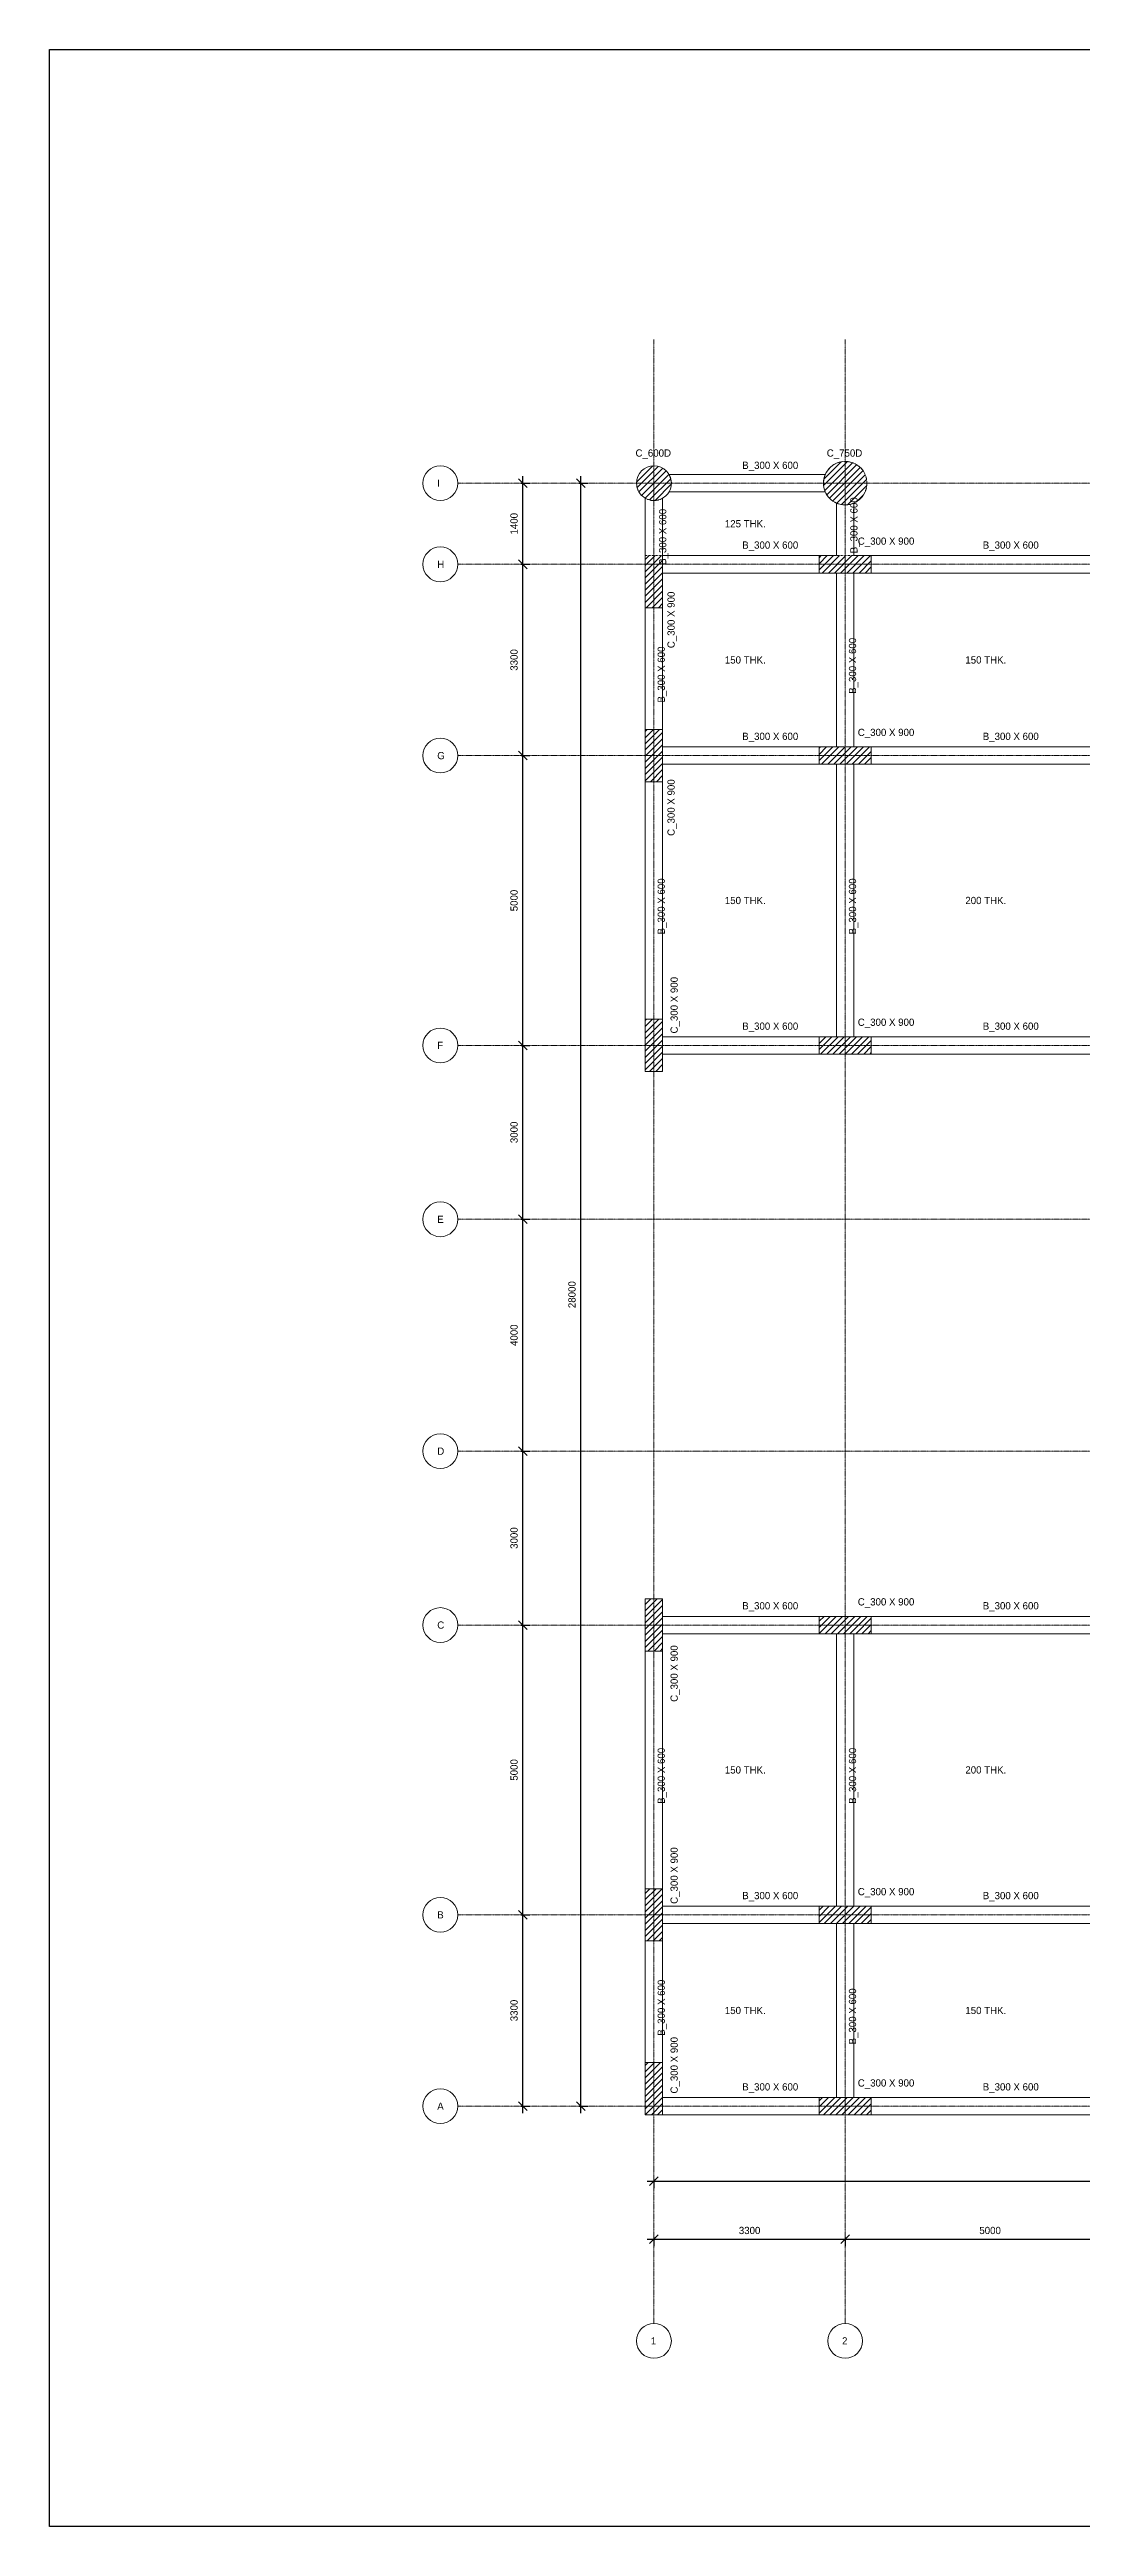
# Model space of a CAD drawing. Header units: millimetres. Extents: x -12446 to 395154, y -7552 to 35181.
# Drawn here: x 100546 to 118351, y -7552 to 35181 of the extents above; entities that cross this region are included whole.
import ezdxf

# ---------------------------------------------------------------- set-up
doc = ezdxf.new("R2010")
doc.units = ezdxf.units.MM
doc.header["$PDMODE"] = 35
doc.linetypes.add('Dash', pattern=[6.35, 3.175, -3.175])
doc.linetypes.add('Grid Line', pattern=[22.225, 12.7, -3.175, 3.175, -3.175])
for name, color, linetype, lineweight in [('A-ANNO-DIMS', 211, 'Continuous', 9), ('A-FLOR', 192, 'Continuous', 18), ('A-FLOR-IDEN', 11, 'Continuous', 9), ('Boundary', 40, 'Continuous', 30), ('S-BEAM', 12, 'Continuous', 18), ('S-BEAM-HDLN', 1, 'Dash', 18), ('S-BEAM-IDEN', 2, 'Continuous', 9), ('S-COLS', 52, 'Continuous', 18), ('S-COLS-HDLN', 52, 'Dash', 18), ('S-COLS-IDEN', 171, 'Continuous', 9), ('S-GRID', 1, 'Continuous', 9), ('S-GRID-IDEN', 1, 'Continuous', 9)]:
    doc.layers.add(name, color=color, linetype=linetype, lineweight=lineweight)
doc.styles.add('JetBrains Mono', font='JetBrainsMono-VariableFont_wght.ttf', dxfattribs={"height": 125})
doc.dimstyles.new('Diagonal_-_2_5mm_JetBrains_Mono', dxfattribs={"dimscale": 304.8, "dimtxt": 176.918969, "dimasz": 0.492126, "dimexe": 0.393701, "dimexo": 0.246063, "dimgap": 0.287073, "dimtad": 1, "dimdec": 0, "dimzin": 0, "dimdsep": 46, "dimtxsty": 'JetBrains Mono', "dimblk1": 'OBLIQUE', "dimblk2": 'OBLIQUE', "dimsah": 1, "dimcen": 0.09, "dimdle": 0.393701, "dimazin": 0, "dimtfac": 1, "dimtdec": 4, "dimtix": 1, "dimtmove": 0, "dimatfit": 3, "dimfxl": 1, "dimtvp": 1, "dimtfill": 1, "dimtolj": 1, "dimtzin": 0, "dimarcsym": 2})
pattern_1 = [(45, (111274.75, 9e-13), (-53.033, 53.033), [])]

# ---------------------------------------------------------------- blocks, each defined once
blk = doc.blocks.new('Grid - M_Grid Head - Circle-24584-01 1st Floor Lvl_')
at = {"layer": 'S-GRID-IDEN'}
blk.add_circle((0, 0), 6, dxfattribs=at)
blk = doc.blocks.new('_Oblique')
at = {"color": 0, "linetype": 'ByBlock', "lineweight": -2}
blk.add_line((-0.5, -0.5), (0.5, 0.5), dxfattribs=at)
blk = doc.blocks.new('*D37')
at = {"layer": 'A-ANNO-DIMS', "color": 0, "lineweight": -2, "transparency": 16777216}
for p, q in [((110855, -2597), (114395, -2597)), ((110975, -2566), (110975, -2717)), ((114275, -2566), (114275, -2717))]:
    blk.add_line(p, q, dxfattribs=at)
at = {"layer": 'Defpoints', "color": 0, "transparency": 16777216}
for p in [(110975, -2491), (114275, -2491), (114275, -2597)]:
    blk.add_point(p, dxfattribs=at)
at = {"layer": 'A-ANNO-DIMS', "color": 0, "lineweight": -2, "transparency": 16777216, "xscale": 150, "yscale": 150, "zscale": 150, "rotation": 180}
blk.add_blockref('_Oblique', (110975, -2597), dxfattribs=at)
at = {"layer": 'A-ANNO-DIMS', "color": 0, "lineweight": -2, "transparency": 16777216, "xscale": 150, "yscale": 150, "zscale": 150}
blk.add_blockref('_Oblique', (114275, -2597), dxfattribs=at)
at = {"layer": 'A-ANNO-DIMS', "color": 0, "transparency": 16777216, "insert": (112625, -2446), "char_height": 125, "width": 496.29, "attachment_point": 5, "style": 'JetBrains Mono', "bg_fill": 3, "box_fill_scale": 1.1, "bg_fill_color": 9, "bg_fill_true_color": 13158600, "bg_fill_transparency": 0}
blk.add_mtext('\\A1;3300', dxfattribs=at)
blk = doc.blocks.new('*D38')
at = {"layer": 'A-ANNO-DIMS', "color": 0, "lineweight": -2, "transparency": 16777216}
for p, q in [((114155, -2597), (119395, -2597)), ((114275, -2566), (114275, -2717)), ((119275, -2566), (119275, -2717))]:
    blk.add_line(p, q, dxfattribs=at)
at = {"layer": 'Defpoints', "color": 0, "transparency": 16777216}
for p in [(114275, -2491), (119275, -2491), (119275, -2597)]:
    blk.add_point(p, dxfattribs=at)
at = {"layer": 'A-ANNO-DIMS', "color": 0, "lineweight": -2, "transparency": 16777216, "xscale": 150, "yscale": 150, "zscale": 150, "rotation": 180}
blk.add_blockref('_Oblique', (114275, -2597), dxfattribs=at)
at = {"layer": 'A-ANNO-DIMS', "color": 0, "lineweight": -2, "transparency": 16777216, "xscale": 150, "yscale": 150, "zscale": 150}
blk.add_blockref('_Oblique', (119275, -2597), dxfattribs=at)
at = {"layer": 'A-ANNO-DIMS', "color": 0, "transparency": 16777216, "insert": (116775, -2446), "char_height": 125, "width": 496.29, "attachment_point": 5, "style": 'JetBrains Mono', "bg_fill": 3, "box_fill_scale": 1.1, "bg_fill_color": 9, "bg_fill_true_color": 13158600, "bg_fill_transparency": 0}
blk.add_mtext('\\A1;5000', dxfattribs=at)
blk = doc.blocks.new('*D44')
at = {"layer": 'A-ANNO-DIMS', "color": 0, "lineweight": -2, "transparency": 16777216}
for p, q in [((108682, 3000), (108833, 3000)), ((108713, -420), (108713, 3120)), ((108682, -300), (108833, -300))]:
    blk.add_line(p, q, dxfattribs=at)
at = {"layer": 'Defpoints', "color": 0, "transparency": 16777216}
for p in [(108607, 3000), (108713, 3000), (108607, -300)]:
    blk.add_point(p, dxfattribs=at)
at = {"layer": 'A-ANNO-DIMS', "color": 0, "lineweight": -2, "transparency": 16777216, "xscale": 150, "yscale": 150, "zscale": 150}
for p, rotation in [((108713, 3000), 90), ((108713, -300), 270)]:
    blk.add_blockref('_Oblique', p, dxfattribs=dict(at, rotation=rotation))
at = {"layer": 'A-ANNO-DIMS', "color": 0, "transparency": 16777216, "insert": (108561, 1350), "char_height": 125, "width": 496.29, "attachment_point": 5, "rotation": 90, "style": 'JetBrains Mono', "bg_fill": 3, "box_fill_scale": 1.1, "bg_fill_color": 9, "bg_fill_true_color": 13158600, "bg_fill_transparency": 0}
blk.add_mtext('\\A1;3300', dxfattribs=at)
blk = doc.blocks.new('*D45')
at = {"layer": 'A-ANNO-DIMS', "color": 0, "lineweight": -2, "transparency": 16777216}
for p, q in [((108713, 2880), (108713, 8120)), ((108682, 8000), (108833, 8000)), ((108682, 3000), (108833, 3000))]:
    blk.add_line(p, q, dxfattribs=at)
at = {"layer": 'Defpoints', "color": 0, "transparency": 16777216}
for p in [(108607, 8000), (108713, 8000), (108607, 3000)]:
    blk.add_point(p, dxfattribs=at)
at = {"layer": 'A-ANNO-DIMS', "color": 0, "lineweight": -2, "transparency": 16777216, "xscale": 150, "yscale": 150, "zscale": 150}
for p, rotation in [((108713, 8000), 90), ((108713, 3000), 270)]:
    blk.add_blockref('_Oblique', p, dxfattribs=dict(at, rotation=rotation))
at = {"layer": 'A-ANNO-DIMS', "color": 0, "transparency": 16777216, "insert": (108561, 5500), "char_height": 125, "width": 496.29, "attachment_point": 5, "rotation": 90, "style": 'JetBrains Mono', "bg_fill": 3, "box_fill_scale": 1.1, "bg_fill_color": 9, "bg_fill_true_color": 13158600, "bg_fill_transparency": 0}
blk.add_mtext('\\A1;5000', dxfattribs=at)
blk = doc.blocks.new('*D46')
at = {"layer": 'A-ANNO-DIMS', "color": 0, "lineweight": -2, "transparency": 16777216}
for p, q in [((108713, 7880), (108713, 11120)), ((108682, 11000), (108833, 11000)), ((108682, 8000), (108833, 8000))]:
    blk.add_line(p, q, dxfattribs=at)
at = {"layer": 'Defpoints', "color": 0, "transparency": 16777216}
for p in [(108607, 11000), (108713, 11000), (108607, 8000)]:
    blk.add_point(p, dxfattribs=at)
at = {"layer": 'A-ANNO-DIMS', "color": 0, "lineweight": -2, "transparency": 16777216, "xscale": 150, "yscale": 150, "zscale": 150}
for p, rotation in [((108713, 11000), 90), ((108713, 8000), 270)]:
    blk.add_blockref('_Oblique', p, dxfattribs=dict(at, rotation=rotation))
at = {"layer": 'A-ANNO-DIMS', "color": 0, "transparency": 16777216, "insert": (108561, 9500), "char_height": 125, "width": 496.29, "attachment_point": 5, "rotation": 90, "style": 'JetBrains Mono', "bg_fill": 3, "box_fill_scale": 1.1, "bg_fill_color": 9, "bg_fill_true_color": 13158600, "bg_fill_transparency": 0}
blk.add_mtext('\\A1;3000', dxfattribs=at)
blk = doc.blocks.new('*D47')
at = {"layer": 'A-ANNO-DIMS', "color": 0, "lineweight": -2, "transparency": 16777216}
for p, q in [((108682, 15000), (108833, 15000)), ((108713, 10880), (108713, 15120)), ((108682, 11000), (108833, 11000))]:
    blk.add_line(p, q, dxfattribs=at)
at = {"layer": 'Defpoints', "color": 0, "transparency": 16777216}
for p in [(108607, 15000), (108713, 15000), (108607, 11000)]:
    blk.add_point(p, dxfattribs=at)
at = {"layer": 'A-ANNO-DIMS', "color": 0, "lineweight": -2, "transparency": 16777216, "xscale": 150, "yscale": 150, "zscale": 150}
for p, rotation in [((108713, 15000), 90), ((108713, 11000), 270)]:
    blk.add_blockref('_Oblique', p, dxfattribs=dict(at, rotation=rotation))
at = {"layer": 'A-ANNO-DIMS', "color": 0, "transparency": 16777216, "insert": (108561, 13000), "char_height": 125, "width": 496.29, "attachment_point": 5, "rotation": 90, "style": 'JetBrains Mono', "bg_fill": 3, "box_fill_scale": 1.1, "bg_fill_color": 9, "bg_fill_true_color": 13158600, "bg_fill_transparency": 0}
blk.add_mtext('\\A1;4000', dxfattribs=at)
blk = doc.blocks.new('*D48')
at = {"layer": 'A-ANNO-DIMS', "color": 0, "lineweight": -2, "transparency": 16777216}
for p, q in [((108682, 18000), (108833, 18000)), ((108713, 14880), (108713, 18120)), ((108682, 15000), (108833, 15000))]:
    blk.add_line(p, q, dxfattribs=at)
at = {"layer": 'Defpoints', "color": 0, "transparency": 16777216}
for p in [(108607, 18000), (108713, 18000), (108607, 15000)]:
    blk.add_point(p, dxfattribs=at)
at = {"layer": 'A-ANNO-DIMS', "color": 0, "lineweight": -2, "transparency": 16777216, "xscale": 150, "yscale": 150, "zscale": 150}
for p, rotation in [((108713, 18000), 90), ((108713, 15000), 270)]:
    blk.add_blockref('_Oblique', p, dxfattribs=dict(at, rotation=rotation))
at = {"layer": 'A-ANNO-DIMS', "color": 0, "transparency": 16777216, "insert": (108561, 16500), "char_height": 125, "width": 496.29, "attachment_point": 5, "rotation": 90, "style": 'JetBrains Mono', "bg_fill": 3, "box_fill_scale": 1.1, "bg_fill_color": 9, "bg_fill_true_color": 13158600, "bg_fill_transparency": 0}
blk.add_mtext('\\A1;3000', dxfattribs=at)
blk = doc.blocks.new('*D49')
at = {"layer": 'A-ANNO-DIMS', "color": 0, "lineweight": -2, "transparency": 16777216}
for p, q in [((108713, 17880), (108713, 23120)), ((108682, 23000), (108833, 23000)), ((108682, 18000), (108833, 18000))]:
    blk.add_line(p, q, dxfattribs=at)
at = {"layer": 'Defpoints', "color": 0, "transparency": 16777216}
for p in [(108607, 23000), (108713, 23000), (108607, 18000)]:
    blk.add_point(p, dxfattribs=at)
at = {"layer": 'A-ANNO-DIMS', "color": 0, "lineweight": -2, "transparency": 16777216, "xscale": 150, "yscale": 150, "zscale": 150}
for p, rotation in [((108713, 23000), 90), ((108713, 18000), 270)]:
    blk.add_blockref('_Oblique', p, dxfattribs=dict(at, rotation=rotation))
at = {"layer": 'A-ANNO-DIMS', "color": 0, "transparency": 16777216, "insert": (108561, 20500), "char_height": 125, "width": 496.29, "attachment_point": 5, "rotation": 90, "style": 'JetBrains Mono', "bg_fill": 3, "box_fill_scale": 1.1, "bg_fill_color": 9, "bg_fill_true_color": 13158600, "bg_fill_transparency": 0}
blk.add_mtext('\\A1;5000', dxfattribs=at)
blk = doc.blocks.new('*D50')
at = {"layer": 'A-ANNO-DIMS', "color": 0, "lineweight": -2, "transparency": 16777216}
for p, q in [((108682, 26300), (108833, 26300)), ((108713, 22880), (108713, 26420)), ((108682, 23000), (108833, 23000))]:
    blk.add_line(p, q, dxfattribs=at)
at = {"layer": 'Defpoints', "color": 0, "transparency": 16777216}
for p in [(108607, 26300), (108713, 26300), (108607, 23000)]:
    blk.add_point(p, dxfattribs=at)
at = {"layer": 'A-ANNO-DIMS', "color": 0, "lineweight": -2, "transparency": 16777216, "xscale": 150, "yscale": 150, "zscale": 150}
for p, rotation in [((108713, 26300), 90), ((108713, 23000), 270)]:
    blk.add_blockref('_Oblique', p, dxfattribs=dict(at, rotation=rotation))
at = {"layer": 'A-ANNO-DIMS', "color": 0, "transparency": 16777216, "insert": (108561, 24650), "char_height": 125, "width": 496.29, "attachment_point": 5, "rotation": 90, "style": 'JetBrains Mono', "bg_fill": 3, "box_fill_scale": 1.1, "bg_fill_color": 9, "bg_fill_true_color": 13158600, "bg_fill_transparency": 0}
blk.add_mtext('\\A1;3300', dxfattribs=at)
blk = doc.blocks.new('*D51')
at = {"layer": 'A-ANNO-DIMS', "color": 0, "lineweight": -2, "transparency": 16777216}
for p, q in [((108713, 26180), (108713, 27820)), ((108682, 27700), (108833, 27700)), ((108682, 26300), (108833, 26300))]:
    blk.add_line(p, q, dxfattribs=at)
at = {"layer": 'Defpoints', "color": 0, "transparency": 16777216}
for p in [(108607, 27700), (108713, 27700), (108607, 26300)]:
    blk.add_point(p, dxfattribs=at)
at = {"layer": 'A-ANNO-DIMS', "color": 0, "lineweight": -2, "transparency": 16777216, "xscale": 150, "yscale": 150, "zscale": 150}
for p, rotation in [((108713, 27700), 90), ((108713, 26300), 270)]:
    blk.add_blockref('_Oblique', p, dxfattribs=dict(at, rotation=rotation))
at = {"layer": 'A-ANNO-DIMS', "color": 0, "transparency": 16777216, "insert": (108561, 27000), "char_height": 125, "width": 496.29, "attachment_point": 5, "rotation": 90, "style": 'JetBrains Mono', "bg_fill": 3, "box_fill_scale": 1.1, "bg_fill_color": 9, "bg_fill_true_color": 13158600, "bg_fill_transparency": 0}
blk.add_mtext('\\A1;1400', dxfattribs=at)
blk = doc.blocks.new('*D52')
at = {"layer": 'A-ANNO-DIMS', "color": 0, "lineweight": -2, "transparency": 16777216}
for p, q in [((109713, -420), (109713, 27820)), ((109682, 27700), (109833, 27700)), ((109682, -300), (109833, -300))]:
    blk.add_line(p, q, dxfattribs=at)
at = {"layer": 'Defpoints', "color": 0, "transparency": 16777216}
for p in [(109607, 27700), (109713, 27700), (109607, -300)]:
    blk.add_point(p, dxfattribs=at)
at = {"layer": 'A-ANNO-DIMS', "color": 0, "lineweight": -2, "transparency": 16777216, "xscale": 150, "yscale": 150, "zscale": 150}
for p, rotation in [((109713, 27700), 90), ((109713, -300), 270)]:
    blk.add_blockref('_Oblique', p, dxfattribs=dict(at, rotation=rotation))
at = {"layer": 'A-ANNO-DIMS', "color": 0, "transparency": 16777216, "insert": (109561, 13700), "char_height": 125, "width": 620.37, "attachment_point": 5, "rotation": 90, "style": 'JetBrains Mono', "bg_fill": 3, "box_fill_scale": 1.1, "bg_fill_color": 9, "bg_fill_true_color": 13158600, "bg_fill_transparency": 0}
blk.add_mtext('\\A1;28000', dxfattribs=at)
blk = doc.blocks.new('*D53')
at = {"layer": 'A-ANNO-DIMS', "color": 0, "lineweight": -2, "transparency": 16777216}
for p, q in [((110855, -1597), (139695, -1597)), ((110975, -1566), (110975, -1717)), ((139575, -1566), (139575, -1717))]:
    blk.add_line(p, q, dxfattribs=at)
at = {"layer": 'Defpoints', "color": 0, "transparency": 16777216}
for p in [(110975, -1491), (139575, -1491), (139575, -1597)]:
    blk.add_point(p, dxfattribs=at)
at = {"layer": 'A-ANNO-DIMS', "color": 0, "lineweight": -2, "transparency": 16777216, "xscale": 150, "yscale": 150, "zscale": 150, "rotation": 180}
blk.add_blockref('_Oblique', (110975, -1597), dxfattribs=at)
at = {"layer": 'A-ANNO-DIMS', "color": 0, "lineweight": -2, "transparency": 16777216, "xscale": 150, "yscale": 150, "zscale": 150}
blk.add_blockref('_Oblique', (139575, -1597), dxfattribs=at)
at = {"layer": 'A-ANNO-DIMS', "color": 0, "transparency": 16777216, "insert": (125275, -1446), "char_height": 125, "width": 620.37, "attachment_point": 5, "style": 'JetBrains Mono', "bg_fill": 3, "box_fill_scale": 1.1, "bg_fill_color": 9, "bg_fill_true_color": 13158600, "bg_fill_transparency": 0}
blk.add_mtext('\\A1;28600', dxfattribs=at)

msp = doc.modelspace()

# ---------------------------------------------------------------- hatches: boundary and pattern name
at = {"layer": 'S-COLS'}
h = msp.add_hatch(dxfattribs=at)
h.set_pattern_fill('FP_1', color=8, style=0, pattern_type=2)
h.set_pattern_definition(pattern_1)
h.paths.add_polyline_path([(110960.5, 27400.3), (111017.4, 27403.1), (111072.9, 27416.5), (111124.7, 27440.2), (111157.4, 27462), (111186.9, 27487.9), (111212.7, 27517.4), (111234.6, 27550), (111256.7, 27597.4), (111270.2, 27647.9), (111274.7, 27700), (111269, 27758.5), (111251.9, 27814.8), (111224.2, 27866.7), (111186.9, 27912.1), (111141.4, 27949.4), (111089.6, 27977.2), (111033.3, 27994.2), (110974.7, 28000), (110916.2, 27994.2), (110859.9, 27977.2), (110808.1, 27949.4), (110762.6, 27912.1), (110725.3, 27866.7), (110697.6, 27814.8), (110680.5, 27758.5), (110674.7, 27700), (110680.2, 27643.2), (110696.2, 27588.5), (110722.4, 27537.8), (110757.6, 27493), (110800.7, 27455.6), (110850.1, 27427.1), (110904, 27408.5)])
h = msp.add_hatch(dxfattribs=at)
h.set_pattern_fill('FP_1', color=8, style=0, pattern_type=2)
h.set_pattern_definition(pattern_1)
h.paths.add_polyline_path([(114297.1, 27325.7), (114355.4, 27333.8), (114411.7, 27350.9), (114464.6, 27376.6), (114512.9, 27410.3), (114555.3, 27451.1), (114590.7, 27498.1), (114618.4, 27550), (114635.7, 27598.4), (114646.2, 27648.7), (114649.7, 27700), (114646.2, 27751.3), (114635.7, 27801.6), (114618.4, 27850), (114588, 27906.2), (114548.4, 27956.4), (114500.9, 27999.1), (114446.8, 28033.2), (114387.8, 28057.6), (114325.4, 28071.6), (114261.6, 28074.8), (114198.1, 28067.1), (114136.9, 28048.8), (114079.7, 28020.3), (114028.2, 27982.5), (113983.8, 27936.5), (113947.8, 27883.7), (113921.4, 27825.5), (113905.2, 27763.7), (113899.7, 27700), (113903.3, 27648.7), (113913.8, 27598.4), (113931.1, 27550), (113957.2, 27500.5), (113990.5, 27455.4), (114030.1, 27415.8), (114075.2, 27382.5), (114124.7, 27356.3), (114180.3, 27337.1), (114238.3, 27326.8)])
h = msp.add_hatch(dxfattribs=at)
h.set_pattern_fill('FP_1', color=8, style=0, pattern_type=2)
h.set_pattern_definition(pattern_1)
h.paths.add_polyline_path([(111124.7, 25550), (111124.7, 26450), (110824.7, 26450), (110824.7, 25550)])
h = msp.add_hatch(dxfattribs=at)
h.set_pattern_fill('FP_1', color=8, style=0, pattern_type=2)
h.set_pattern_definition(pattern_1)
h.paths.add_polyline_path([(114724.7, 26150), (114724.7, 26450), (113824.7, 26450), (113824.7, 26150), (114424.7, 26150)])
h = msp.add_hatch(dxfattribs=at)
h.set_pattern_fill('FP_1', color=8, style=0, pattern_type=2)
h.set_pattern_definition(pattern_1)
h.paths.add_polyline_path([(111124.7, 22550), (111124.7, 23450), (110824.7, 23450), (110824.7, 22550)])
h = msp.add_hatch(dxfattribs=at)
h.set_pattern_fill('FP_1', color=8, style=0, pattern_type=2)
h.set_pattern_definition(pattern_1)
h.paths.add_polyline_path([(114724.7, 22850), (114724.7, 23150), (113824.7, 23150), (113824.7, 22850), (114424.7, 22850)])
h = msp.add_hatch(dxfattribs=at)
h.set_pattern_fill('FP_1', color=8, style=0, pattern_type=2)
h.set_pattern_definition(pattern_1)
h.paths.add_polyline_path([(111124.7, 17550), (111124.7, 18450), (110824.7, 18450), (110824.7, 17550)])
h = msp.add_hatch(dxfattribs=at)
h.set_pattern_fill('FP_1', color=8, style=0, pattern_type=2)
h.set_pattern_definition(pattern_1)
h.paths.add_polyline_path([(114424.7, 17850), (114724.7, 17850), (114724.7, 18150), (113824.7, 18150), (113824.7, 17850), (114124.7, 17850)])
h = msp.add_hatch(dxfattribs=at)
h.set_pattern_fill('FP_1', color=8, style=0, pattern_type=2)
h.set_pattern_definition(pattern_1)
h.paths.add_polyline_path([(110824.7, 7550), (111124.7, 7550), (111124.7, 8450), (110824.7, 8450), (110824.7, 7975.6)])
h = msp.add_hatch(dxfattribs=at)
h.set_pattern_fill('FP_1', color=8, style=0, pattern_type=2)
h.set_pattern_definition(pattern_1)
h.paths.add_polyline_path([(114724.7, 7850), (114724.7, 8150), (113824.7, 8150), (113824.7, 7850), (114424.7, 7850)])
h = msp.add_hatch(dxfattribs=at)
h.set_pattern_fill('FP_1', color=8, style=0, pattern_type=2)
h.set_pattern_definition(pattern_1)
h.paths.add_polyline_path([(111124.7, 2550), (111124.7, 3450), (110824.7, 3450), (110824.7, 2550)])
h = msp.add_hatch(dxfattribs=at)
h.set_pattern_fill('FP_1', color=8, style=0, pattern_type=2)
h.set_pattern_definition(pattern_1)
h.paths.add_polyline_path([(114724.7, 2850), (114724.7, 3150), (113824.7, 3150), (113824.7, 2850), (114424.7, 2850)])
h = msp.add_hatch(dxfattribs=at)
h.set_pattern_fill('FP_1', color=8, style=0, pattern_type=2)
h.set_pattern_definition(pattern_1)
h.paths.add_polyline_path([(111124.7, -450), (111124.7, 450), (110824.7, 450), (110824.7, -450)])
h = msp.add_hatch(dxfattribs=at)
h.set_pattern_fill('FP_1', color=8, style=0, pattern_type=2)
h.set_pattern_definition(pattern_1)
h.paths.add_polyline_path([(114724.7, -450), (114724.7, -150), (113824.7, -150), (113824.7, -450)])

# ---------------------------------------------------------------- linework, layer by layer
at = {"layer": 'A-FLOR'}
for p, q in [((111124.7, 27440.2), (111124.7, 26450)), ((113931.1, 27550), (111234.6, 27550)), ((114124.7, 26450), (114124.7, 27356.3)), ((111124.7, 26450), (114124.7, 26450)), ((114124.7, 26150), (111124.7, 26150)), ((111124.7, 26150), (111124.7, 23150)), ((114124.7, 23150), (114124.7, 26150)), ((119124.7, 26150), (114424.7, 26150)), ((114424.7, 26150), (114424.7, 23150)), ((111124.7, 23150), (114124.7, 23150)), ((114424.7, 23150), (119124.7, 23150)), ((114124.7, 22850), (111124.7, 22850)), ((111124.7, 22850), (111124.7, 18150)), ((114124.7, 18150), (114124.7, 22850)), ((119124.7, 22850), (114424.7, 22850)), ((114424.7, 22850), (114424.7, 18150)), ((111124.7, 18150), (114124.7, 18150)), ((114424.7, 18150), (119124.7, 18150)), ((114124.7, 17850), (111124.7, 17850)), ((119124.7, 17850), (114424.7, 17850)), ((111124.7, 8150), (114124.7, 8150)), ((114424.7, 8150), (119124.7, 8150)), ((114124.7, 7850), (111124.7, 7850)), ((111124.7, 7850), (111124.7, 3150)), ((114124.7, 3150), (114124.7, 7850)), ((119124.7, 7850), (114424.7, 7850)), ((114424.7, 7850), (114424.7, 3150)), ((111124.7, 3150), (114124.7, 3150)), ((114424.7, 3150), (119124.7, 3150)), ((114124.7, 2850), (111124.7, 2850)), ((111124.7, 2850), (111124.7, -150)), ((114124.7, -150), (114124.7, 2850)), ((119124.7, 2850), (114424.7, 2850)), ((114424.7, 2850), (114424.7, -150)), ((111124.7, -150), (114124.7, -150)), ((114424.7, -150), (119124.7, -150))]:
    msp.add_line(p, q, dxfattribs=at)
for centre, radius, start, end in [((110974.7, 27700), 300, 300, 330), ((114274.7, 27700), 375, 203.57818, 246.42182)]:
    msp.add_arc(centre, radius, start, end, dxfattribs=at)
at = {"layer": 'Boundary'}
msp.add_lwpolyline([(100545.7, 35181.3), (147884.5, 35181.3), (147884.5, -7551.8), (100545.7, -7551.8)], close=True, dxfattribs=at)
at = {"layer": 'S-BEAM'}
for p, q in [((113931.1, 27850), (111234.6, 27850)), ((110824.7, 27440.2), (110824.7, 26450)), ((111124.7, 26450), (111124.7, 27440.2)), ((111234.6, 27550), (113931.1, 27550)), ((114124.7, 27356.3), (114124.7, 26450)), ((114424.7, 26450), (114424.7, 27356.3)), ((111124.7, 26450), (111124.7, 26150)), ((113824.7, 26450), (111124.7, 26450)), ((111124.7, 26150), (113824.7, 26150)), ((113824.7, 26150), (113824.7, 26450)), ((114424.7, 26150), (114124.7, 26150)), ((114124.7, 26150), (114124.7, 23150)), ((114424.7, 23150), (114424.7, 26150)), ((114724.7, 26450), (114724.7, 26150)), ((119124.7, 26450), (114724.7, 26450)), ((114724.7, 26150), (119124.7, 26150)), ((111124.7, 25550), (110824.7, 25550)), ((110824.7, 25550), (110824.7, 23450)), ((111124.7, 23450), (111124.7, 25550)), ((110824.7, 23450), (111124.7, 23450)), ((111124.7, 23150), (111124.7, 22850)), ((113824.7, 23150), (111124.7, 23150)), ((113824.7, 22850), (113824.7, 23150)), ((114124.7, 23150), (114424.7, 23150)), ((114724.7, 23150), (114724.7, 22850)), ((119124.7, 23150), (114724.7, 23150)), ((111124.7, 22850), (113824.7, 22850)), ((114424.7, 22850), (114124.7, 22850)), ((114124.7, 22850), (114124.7, 18150)), ((114424.7, 18150), (114424.7, 22850)), ((114724.7, 22850), (119124.7, 22850)), ((111124.7, 22550), (110824.7, 22550)), ((110824.7, 22550), (110824.7, 18450)), ((111124.7, 18450), (111124.7, 22550)), ((110824.7, 18450), (111124.7, 18450)), ((111124.7, 18150), (111124.7, 17850)), ((113824.7, 18150), (111124.7, 18150)), ((113824.7, 17850), (113824.7, 18150)), ((114124.7, 18150), (114424.7, 18150)), ((114724.7, 18150), (114724.7, 17850)), ((118824.7, 18150), (114724.7, 18150)), ((111124.7, 17550), (110824.7, 17550)), ((111124.7, 17850), (113824.7, 17850)), ((114424.7, 17850), (114124.7, 17850)), ((114724.7, 17850), (118824.7, 17850)), ((110824.7, 8450), (111124.7, 8450)), ((111124.7, 8150), (111124.7, 7850)), ((113824.7, 8150), (111124.7, 8150)), ((113824.7, 7850), (113824.7, 8150)), ((114124.7, 8150), (114424.7, 8150)), ((114724.7, 8150), (114724.7, 7850)), ((118824.7, 8150), (114724.7, 8150)), ((111124.7, 7850), (113824.7, 7850)), ((114424.7, 7850), (114124.7, 7850)), ((114124.7, 7850), (114124.7, 3150)), ((114424.7, 3150), (114424.7, 7850)), ((114724.7, 7850), (118824.7, 7850)), ((111124.7, 7550), (110824.7, 7550)), ((110824.7, 7550), (110824.7, 3450)), ((111124.7, 3450), (111124.7, 7550)), ((110824.7, 3450), (111124.7, 3450)), ((111124.7, 3150), (111124.7, 2850)), ((113824.7, 3150), (111124.7, 3150)), ((113824.7, 2850), (113824.7, 3150)), ((114124.7, 3150), (114424.7, 3150)), ((114724.7, 3150), (114724.7, 2850)), ((119124.7, 3150), (114724.7, 3150)), ((111124.7, 2850), (113824.7, 2850)), ((114424.7, 2850), (114124.7, 2850)), ((114124.7, 2850), (114124.7, -150)), ((114424.7, -150), (114424.7, 2850)), ((114724.7, 2850), (119124.7, 2850)), ((111124.7, 2550), (110824.7, 2550)), ((110824.7, 2550), (110824.7, 450)), ((111124.7, 450), (111124.7, 2550)), ((110824.7, 450), (111124.7, 450)), ((111124.7, -150), (111124.7, -450)), ((113824.7, -150), (111124.7, -150)), ((113824.7, -450), (113824.7, -150)), ((114124.7, -150), (114424.7, -150)), ((114724.7, -150), (114724.7, -450)), ((119124.7, -150), (114724.7, -150)), ((111124.7, -450), (113824.7, -450)), ((114724.7, -450), (119124.7, -450))]:
    msp.add_line(p, q, dxfattribs=at)
for centre, radius, start, end in [((110974.7, 27700), 300, 0, 30), ((114274.7, 27700), 375, 156.42182, 180), ((110974.7, 27700), 300, 240, 300), ((110974.7, 27700), 300, 330, 0), ((114274.7, 27700), 375, 180, 203.57818), ((114274.7, 27700), 375, 246.42182, 293.57818)]:
    msp.add_arc(centre, radius, start, end, dxfattribs=at)
at = {"layer": 'S-BEAM-HDLN'}
for p, q in [((111124.7, 26450), (110824.7, 26450)), ((114424.7, 26450), (114124.7, 26450))]:
    msp.add_line(p, q, dxfattribs=at)
for start, end in [(0, 23.5673), (336.42182, 0)]:
    msp.add_arc((114274.7, 27700), 375, start, end, dxfattribs=at)
at = {"layer": 'S-COLS'}
for p, q in [((114259.6, 27325.3), (114259.5, 27325.3)), ((110824.7, 25550), (110824.7, 26450)), ((111124.7, 26450), (111124.7, 26150)), ((111124.7, 26150), (111124.7, 25550)), ((113824.7, 26450), (114124.7, 26450)), ((113824.7, 26150), (113824.7, 26450)), ((114124.7, 26150), (113824.7, 26150)), ((114424.7, 26150), (114124.7, 26150)), ((114424.7, 26450), (114724.7, 26450)), ((114724.7, 26150), (114424.7, 26150)), ((114724.7, 26450), (114724.7, 26150)), ((111124.7, 25550), (110824.7, 25550)), ((110824.7, 23450), (111124.7, 23450)), ((110824.7, 22550), (110824.7, 23450)), ((111124.7, 23450), (111124.7, 23150)), ((111124.7, 23150), (111124.7, 22850)), ((113824.7, 23150), (114124.7, 23150)), ((113824.7, 22850), (113824.7, 23150)), ((114124.7, 23150), (114424.7, 23150)), ((114424.7, 23150), (114724.7, 23150)), ((114724.7, 23150), (114724.7, 22850)), ((111124.7, 22850), (111124.7, 22550)), ((114124.7, 22850), (113824.7, 22850)), ((114424.7, 22850), (114124.7, 22850)), ((114724.7, 22850), (114424.7, 22850)), ((111124.7, 22550), (110824.7, 22550)), ((110824.7, 18450), (111124.7, 18450)), ((110824.7, 17550), (110824.7, 18450)), ((111124.7, 18450), (111124.7, 18150)), ((111124.7, 18150), (111124.7, 17850)), ((113824.7, 18150), (114124.7, 18150)), ((113824.7, 17850), (113824.7, 18150)), ((114124.7, 18150), (114424.7, 18150)), ((114424.7, 18150), (114724.7, 18150)), ((114724.7, 18150), (114724.7, 17850)), ((111124.7, 17550), (110824.7, 17550)), ((111124.7, 17850), (111124.7, 17550)), ((114124.7, 17850), (113824.7, 17850)), ((114424.7, 17850), (114124.7, 17850)), ((114724.7, 17850), (114424.7, 17850)), ((110824.7, 8450), (111124.7, 8450)), ((110824.7, 7550), (110824.7, 8450)), ((111124.7, 8450), (111124.7, 8150)), ((111124.7, 8150), (111124.7, 7850)), ((113824.7, 8150), (114124.7, 8150)), ((113824.7, 7850), (113824.7, 8150)), ((114124.7, 8150), (114424.7, 8150)), ((114424.7, 8150), (114724.7, 8150)), ((114724.7, 8150), (114724.7, 7850)), ((111124.7, 7850), (111124.7, 7550)), ((114124.7, 7850), (113824.7, 7850)), ((114424.7, 7850), (114124.7, 7850)), ((114724.7, 7850), (114424.7, 7850)), ((111124.7, 7550), (110824.7, 7550)), ((110824.7, 3450), (111124.7, 3450)), ((110824.7, 2550), (110824.7, 3450)), ((111124.7, 3450), (111124.7, 3150)), ((111124.7, 3150), (111124.7, 2850)), ((113824.7, 3150), (114124.7, 3150)), ((113824.7, 2850), (113824.7, 3150)), ((114124.7, 3150), (114424.7, 3150)), ((114424.7, 3150), (114724.7, 3150)), ((114724.7, 3150), (114724.7, 2850)), ((111124.7, 2850), (111124.7, 2550)), ((114124.7, 2850), (113824.7, 2850)), ((114424.7, 2850), (114124.7, 2850)), ((114724.7, 2850), (114424.7, 2850)), ((111124.7, 2550), (110824.7, 2550)), ((110824.7, 450), (111124.7, 450)), ((110824.7, -450), (110824.7, 450)), ((111124.7, 450), (111124.7, -150)), ((111124.7, -150), (111124.7, -450)), ((113824.7, -150), (114124.7, -150)), ((113824.7, -450), (113824.7, -150)), ((114124.7, -150), (114424.7, -150)), ((114424.7, -150), (114724.7, -150)), ((114724.7, -150), (114724.7, -450)), ((111124.7, -450), (110824.7, -450)), ((114724.7, -450), (113824.7, -450))]:
    msp.add_line(p, q, dxfattribs=at)
at = {"layer": 'S-COLS', "flags": 128}
for points in [[(113899.7, 27700), (113905.2, 27763.7), (113921.4, 27825.5), (113947.8, 27883.7), (113983.8, 27936.5), (114028.2, 27982.5), (114079.7, 28020.3), (114136.9, 28048.8), (114198.1, 28067.1), (114261.6, 28074.8), (114325.4, 28071.6), (114387.8, 28057.6), (114446.8, 28033.2), (114500.9, 27999.1), (114548.4, 27956.4), (114588, 27906.2), (114618.4, 27850)], [(114618.4, 27550), (114590.7, 27498.1), (114555.3, 27451.1), (114512.9, 27410.3), (114464.6, 27376.6), (114411.7, 27350.9), (114355.4, 27333.8), (114297.1, 27325.7), (114238.3, 27326.8), (114180.3, 27337.1), (114124.7, 27356.3)]]:
    msp.add_lwpolyline(points, dxfattribs=at)
at = {"layer": 'S-COLS'}
for centre, radius, start, end in [((110974.7, 27700), 300, 0, 180), ((114274.7, 27700), 375, 157.04692, 158.48402), ((114274.7, 27700), 375, 146.65298, 150.28484), ((114274.7, 27700), 375, 136.48366, 140.39427), ((114274.7, 27700), 375, 126.41645, 130.50356), ((114274.7, 27700), 375, 116.40423, 120.6127), ((114274.7, 27700), 375, 106.42504, 110.72168), ((114274.7, 27700), 375, 96.46721, 100.83048), ((114274.7, 27700), 375, 86.52402, 90.93908), ((114274.7, 27700), 375, 76.59128, 81.04748), ((114274.7, 27700), 375, 66.66629, 71.15564), ((114274.7, 27700), 375, 56.74718, 61.26355), ((114274.7, 27700), 375, 46.83265, 51.37119), ((114274.7, 27700), 375, 36.92177, 41.47852), ((114274.7, 27700), 375, 27.00106, 31.58742), ((110974.7, 27700), 300, 180, 300), ((110974.7, 27700), 300, 191.13258, 193.707), ((110974.7, 27700), 300, 202.21596, 205.95308), ((110974.7, 27700), 300, 213.29971, 217.53261), ((110974.7, 27700), 300, 224.38381, 228.89014), ((110974.7, 27700), 300, 235.4683, 240.14672), ((110974.7, 27700), 300, 248.72581, 251.3489), ((110974.7, 27700), 300, 259.39456, 262.51842), ((110974.7, 27700), 300, 268.72464, 269.13001), ((110974.7, 27700), 300, 270.86999, 273.66677), ((110974.7, 27700), 300, 279.81123, 280.60544), ((110974.7, 27700), 300, 284.45902, 284.80062), ((110974.7, 27700), 300, 290.89854, 291.27419), ((110974.7, 27700), 300, 295.67801, 295.92409), ((110974.7, 27700), 300, 300, 330), ((110974.7, 27700), 300, 330, 0), ((114274.7, 27700), 375, 180, 203.57818), ((114274.7, 27700), 375, 203.57818, 246.42182), ((114274.7, 27700), 375, 298.5181, 300.15047), ((114274.7, 27700), 375, 309.77324, 311.86241), ((114274.7, 27700), 375, 319.31149, 322.61161), ((114274.7, 27700), 375, 328.86053, 332.56137)]:
    msp.add_arc(centre, radius, start, end, dxfattribs=at)
at = {"layer": 'S-COLS-HDLN'}
for centre, radius, start, end in [((114274.7, 27700), 375, 158.64677, 160.17528), ((114274.7, 27700), 375, 18.44266, 21.35323), ((110974.7, 27700), 300, 246.55324, 248.59152), ((110974.7, 27700), 300, 257.63866, 259.27805), ((110974.7, 27700), 300, 280.72195, 283.87894), ((110974.7, 27700), 300, 291.40848, 295.32985), ((110974.7, 27700), 300, 302.59185, 304.90939), ((110974.7, 27700), 300, 325.09215, 327.40734), ((110974.7, 27700), 300, 334.67142, 338.59062), ((110974.7, 27700), 300, 346.12432, 349.27659), ((114274.7, 27700), 375, 189.16238, 191.77097), ((114274.7, 27700), 375, 168.22672, 170.06558), ((114274.7, 27700), 375, 198.44377, 201.35282), ((114274.7, 27700), 375, 207.73964, 210.90896), ((114274.7, 27700), 375, 218.33989, 220.2786), ((114274.7, 27700), 375, 229.72121, 231.66018), ((114274.7, 27700), 375, 239.09045, 242.26119), ((114274.7, 27700), 375, 248.43215, 252.27246), ((114274.7, 27700), 375, 338.64677, 341.55734), ((114274.7, 27700), 375, 9.1598, 11.77328), ((114274.7, 27700), 375, 348.22672, 350.8402), ((114274.7, 27700), 375, 258.10616, 261.91001), ((114274.7, 27700), 375, 267.85896, 271.50101), ((114274.7, 27700), 375, 277.62141, 281.06577), ((114274.7, 27700), 375, 287.42188, 290.61384)]:
    msp.add_arc(centre, radius, start, end, dxfattribs=at)

# ---------------------------------------------------------------- block references
at = {"layer": 'S-GRID-IDEN', "xscale": 49.99999999999998, "yscale": 49.99999999999998, "zscale": 49.99999999999998}
for p, rotation in [((107288.9, 27700), 89.99999999999984), ((107288.9, 26300), 89.99999999999984), ((107288.9, 23000), 89.99999999999984), ((107288.9, 18000), 89.99999999999984), ((107288.9, 15000), 89.99999999999984), ((107288.9, 11000), 89.99999999999982), ((107288.9, 8000), 89.99999999999982), ((107288.9, 3000), 89.99999999999982), ((107288.9, -300), 89.99999999999982), ((110974.7, -4350.9), 180), ((114274.7, -4350.9), 180)]:
    msp.add_blockref('Grid - M_Grid Head - Circle-24584-01 1st Floor Lvl_', p, dxfattribs=dict(at, rotation=rotation))

# ---------------------------------------------------------------- texts
at = {"layer": 'A-FLOR-IDEN', "char_height": 125, "width": 1026.16, "attachment_point": 1, "style": 'JetBrains Mono'}
for s, insert in [('125 THK.', (112197.8, 27063)), ('150 THK.', (112197.8, 24713)), ('150 THK.', (116347.8, 24713)), ('150 THK.', (112197.8, 20563)), ('200 THK.', (116347.8, 20563)), ('150 THK.', (112197.8, 5563)), ('200 THK.', (116347.8, 5563)), ('150 THK.', (112197.8, 1413)), ('150 THK.', (116347.8, 1413))]:
    msp.add_mtext(s, dxfattribs=dict(at, insert=insert))
at = {"layer": 'S-BEAM-IDEN', "char_height": 125, "width": 1410.97, "attachment_point": 1, "style": 'JetBrains Mono'}
for insert in [(112497.9, 28070.6), (112497.9, 26694.8), (116647.9, 26694.8), (112497.9, 23394.8), (116647.9, 23394.8), (112497.9, 18394.8), (116647.9, 18394.8), (112497.9, 8394.8), (116647.9, 8394.8), (112497.9, 3394.8), (116647.9, 3394.8), (112497.9, 94.8), (116647.9, 94.8)]:
    msp.add_mtext('B_300 X 600', dxfattribs=dict(at, insert=insert))
at = {"layer": 'S-BEAM-IDEN', "char_height": 125, "width": 1410.97, "attachment_point": 1, "rotation": 90, "style": 'JetBrains Mono'}
for insert in [(114362.3, 26490.1), (111062.3, 26290.1), (111038.1, 23915.1), (114338.1, 24065.1), (111038.1, 19915.1), (114338.1, 19915.1), (111038.1, 4915.1), (114338.1, 4915.1), (111038.1, 915.1), (114338.1, 765.1)]:
    msp.add_mtext('B_300 X 600', dxfattribs=dict(at, insert=insert))
at = {"layer": 'S-COLS-IDEN', "char_height": 125, "attachment_point": 1, "style": 'JetBrains Mono'}
for s, insert, width in [('C_600D', (110656.2, 28282.7), 769.62), ('C_750D', (113956.2, 28282.7), 769.62), ('C_300 X 900', (114491.7, 26762.7), 1410.97), ('C_300 X 900', (114491.7, 23462.7), 1410.97), ('C_300 X 900', (114491.7, 18462.7), 1410.97), ('C_300 X 900', (114491.7, 8462.7), 1410.97), ('C_300 X 900', (114491.7, 3462.7), 1410.97), ('C_300 X 900', (114491.7, 162.7), 1410.97)]:
    msp.add_mtext(s, dxfattribs=dict(at, insert=insert, width=width))
at = {"layer": 'S-COLS-IDEN', "char_height": 125, "width": 1410.97, "attachment_point": 1, "rotation": 90, "style": 'JetBrains Mono'}
for insert in [(111207.5, 24853), (111207.5, 21614.9), (111260.5, 18205.8), (111260.5, 6674.7), (111260.5, 3189.4), (111260.5, -83)]:
    msp.add_mtext('C_300 X 900', dxfattribs=dict(at, insert=insert))

# ---------------------------------------------------------------- next in the draw order: texts
at = {"layer": 'S-GRID-IDEN', "char_height": 125, "width": 128.27, "attachment_point": 1, "style": 'JetBrains Mono', "bg_fill": 3, "box_fill_scale": 1.25, "bg_fill_color": 9, "bg_fill_true_color": 13158600, "bg_fill_transparency": 0}
for s, insert in [('I', (107235.7, 27762.1)), ('H', (107235.7, 26362.1)), ('G', (107235.7, 23062.1)), ('F', (107235.7, 18062.1)), ('E', (107235.7, 15062.1)), ('D', (107235.7, 11062.1)), ('C', (107235.7, 8062.1)), ('B', (107235.7, 3062.1)), ('A', (107235.7, -237.9)), ('1', (110920.3, -4287.5)), ('2', (114220.3, -4287.5))]:
    msp.add_mtext(s, dxfattribs=dict(at, insert=insert))

# ---------------------------------------------------------------- next in the draw order: linework, layer by layer
at = {"layer": 'S-GRID', "linetype": 'Grid Line'}
for p, q in [((110974.7, 30181.3), (110974.7, -4050.9)), ((114274.7, 30181.3), (114274.7, -4050.9)), ((141527.2, 26300), (107588.9, 26300)), ((141527.2, 23000), (107588.9, 23000)), ((141527.2, 18000), (107588.9, 18000)), ((141527.2, 15000), (107588.9, 15000)), ((141527.2, 11000), (107588.9, 11000)), ((141527.2, 8000), (107588.9, 8000)), ((141527.2, 3000), (107588.9, 3000)), ((141527.2, -300), (107588.9, -300))]:
    msp.add_line(p, q, dxfattribs=at)

# ---------------------------------------------------------------- next in the draw order: dimensions: what is measured, and where the dimension line sits
at = {"layer": 'A-ANNO-DIMS'}
for base, p1, p2, override, picture, middle in [((109712.9, 27700), (109606.8, -300), (109606.8, 27700), {"dimpost": '<>', "dimfxl": 28000}, '*D52', (109561.1, 13700)), ((108712.9, 3000), (108606.8, -300), (108606.8, 3000), {"dimpost": '<>', "dimfxl": 3300}, '*D44', (108561.2, 1350))]:
    dim = msp.add_linear_dim(base=base, p1=p1, p2=p2, angle=90, dimstyle='Diagonal_-_2_5mm_JetBrains_Mono', override=override, dxfattribs=at)
    dim.commit()
    dim.dimension.update_dxf_attribs({"geometry": picture, "text_midpoint": middle})
for base, p1, p2, override, picture, middle in [((139574.7, -1597.3), (110974.7, -1491.2), (139574.7, -1491.2), {"dimpost": '<>', "dimfxl": 28600}, '*D53', (125274.7, -1445.5)), ((114274.7, -2597.3), (110974.7, -2491.2), (114274.7, -2491.2), {"dimpost": '<>', "dimfxl": 3300}, '*D37', (112624.7, -2445.6))]:
    dim = msp.add_linear_dim(base=base, p1=p1, p2=p2, dimstyle='Diagonal_-_2_5mm_JetBrains_Mono', override=override, dxfattribs=at)
    dim.commit()
    dim.dimension.update_dxf_attribs({"geometry": picture, "text_midpoint": middle})

# ---------------------------------------------------------------- next in the draw order: dimensions: what is measured, and where the dimension line sits
dim = msp.add_linear_dim(base=(108712.9, 8000), p1=(108606.8, 3000), p2=(108606.8, 8000), angle=90, dimstyle='Diagonal_-_2_5mm_JetBrains_Mono', override={"dimpost": '<>', "dimfxl": 5000}, dxfattribs=at)
dim.commit()
dim.dimension.update_dxf_attribs({"geometry": '*D45', "text_midpoint": (108561.2, 5500)})
dim = msp.add_linear_dim(base=(119274.7, -2597.3), p1=(114274.7, -2491.2), p2=(119274.7, -2491.2), dimstyle='Diagonal_-_2_5mm_JetBrains_Mono', override={"dimpost": '<>', "dimfxl": 5000}, dxfattribs=at)
dim.commit()
dim.dimension.update_dxf_attribs({"geometry": '*D38', "text_midpoint": (116774.7, -2445.6)})

# ---------------------------------------------------------------- next in the draw order: dimensions: what is measured, and where the dimension line sits
dim = msp.add_linear_dim(base=(108712.9, 11000), p1=(108606.8, 8000), p2=(108606.8, 11000), angle=90, dimstyle='Diagonal_-_2_5mm_JetBrains_Mono', override={"dimpost": '<>', "dimfxl": 3000}, dxfattribs=at)
dim.commit()
dim.dimension.update_dxf_attribs({"geometry": '*D46', "text_midpoint": (108561.2, 9500)})

# ---------------------------------------------------------------- next in the draw order: dimensions: what is measured, and where the dimension line sits
dim = msp.add_linear_dim(base=(108712.9, 15000), p1=(108606.8, 11000), p2=(108606.8, 15000), angle=90, dimstyle='Diagonal_-_2_5mm_JetBrains_Mono', override={"dimpost": '<>', "dimfxl": 4000}, dxfattribs=at)
dim.commit()
dim.dimension.update_dxf_attribs({"geometry": '*D47', "text_midpoint": (108561.2, 13000)})

# ---------------------------------------------------------------- next in the draw order: dimensions: what is measured, and where the dimension line sits
dim = msp.add_linear_dim(base=(108712.9, 18000), p1=(108606.8, 15000), p2=(108606.8, 18000), angle=90, dimstyle='Diagonal_-_2_5mm_JetBrains_Mono', override={"dimpost": '<>', "dimfxl": 3000}, dxfattribs=at)
dim.commit()
dim.dimension.update_dxf_attribs({"geometry": '*D48', "text_midpoint": (108561.2, 16500)})

# ---------------------------------------------------------------- next in the draw order: dimensions: what is measured, and where the dimension line sits
dim = msp.add_linear_dim(base=(108712.9, 23000), p1=(108606.8, 18000), p2=(108606.8, 23000), angle=90, dimstyle='Diagonal_-_2_5mm_JetBrains_Mono', override={"dimpost": '<>', "dimfxl": 5000}, dxfattribs=at)
dim.commit()
dim.dimension.update_dxf_attribs({"geometry": '*D49', "text_midpoint": (108561.2, 20500)})

# ---------------------------------------------------------------- next in the draw order: dimensions: what is measured, and where the dimension line sits
dim = msp.add_linear_dim(base=(108712.9, 26300), p1=(108606.8, 23000), p2=(108606.8, 26300), angle=90, dimstyle='Diagonal_-_2_5mm_JetBrains_Mono', override={"dimpost": '<>', "dimfxl": 3300}, dxfattribs=at)
dim.commit()
dim.dimension.update_dxf_attribs({"geometry": '*D50', "text_midpoint": (108561.2, 24650)})

# ---------------------------------------------------------------- next in the draw order: dimensions: what is measured, and where the dimension line sits
dim = msp.add_linear_dim(base=(108712.9, 27700), p1=(108606.8, 26300), p2=(108606.8, 27700), angle=90, dimstyle='Diagonal_-_2_5mm_JetBrains_Mono', override={"dimpost": '<>', "dimfxl": 1400}, dxfattribs=at)
dim.commit()
dim.dimension.update_dxf_attribs({"geometry": '*D51', "text_midpoint": (108561.2, 27000)})

# ---------------------------------------------------------------- next in the draw order: linework, layer by layer
at = {"layer": 'S-GRID', "linetype": 'Grid Line'}
msp.add_line((141527.2, 27700), (107588.9, 27700), dxfattribs=at)

doc.saveas('drawing.dxf')
